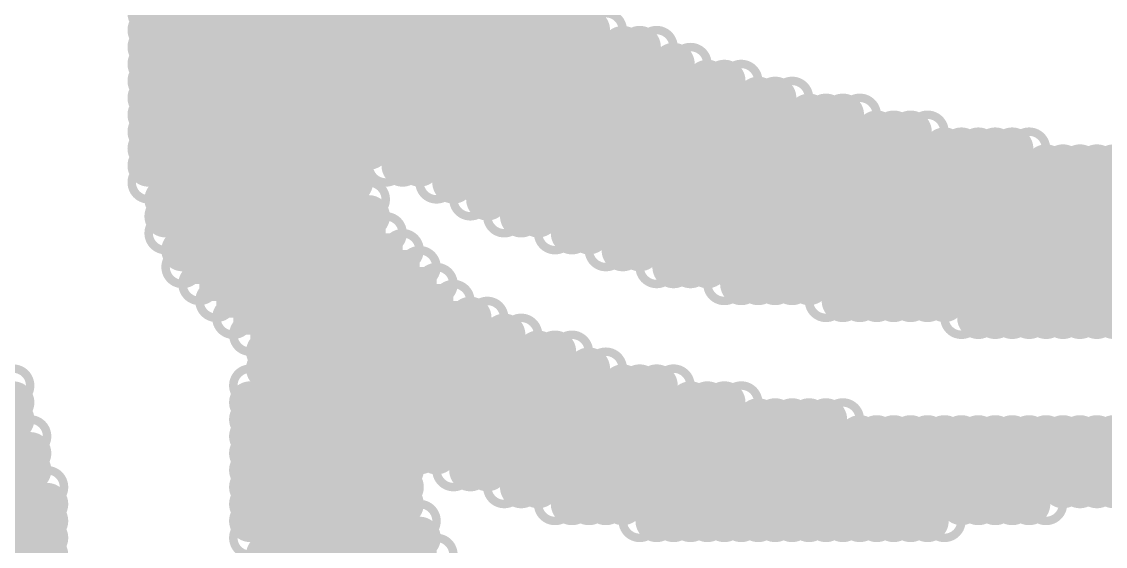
# Model space of a CAD drawing. Extents: x 38 to 5678, y 159 to 4392.
# Drawn here: x 4170 to 4298, y 2959 to 3021 of the extents above; entities that cross this region are included whole.
import ezdxf

# ---------------------------------------------------------------- set-up
doc = ezdxf.new("R2010")
doc.units = 0
doc.layers.add('BOARD_GEOMETRY_SILKSCREEN_TOP', color=1, linetype='CONTINUOUS')

msp = doc.modelspace()

# ---------------------------------------------------------------- linework, layer by layer
at = {"layer": 'BOARD_GEOMETRY_SILKSCREEN_TOP', "const_width": 4}
for points in [[(4185, 3002), (4185, 3054)], [(4187, 2996), (4187, 3052)], [(4189, 2992), (4189, 3052)], [(4191, 2990), (4191, 3050)], [(4193, 2988), (4193, 3048)], [(4195, 2986), (4195, 3046)], [(4197, 2984), (4197, 3046)], [(4199, 2956), (4199, 3044)], [(4201, 2952), (4201, 3042)], [(4203, 2950), (4203, 3040)], [(4205, 2948), (4205, 3038)], [(4207, 2946), (4207, 3038)], [(4209, 2946), (4209, 3036)], [(4211, 3006), (4211, 3034)], [(4213, 3004), (4213, 3034)], [(4215, 3004), (4215, 3032)], [(4217, 3004), (4217, 3030)], [(4219, 3002), (4219, 3030)], [(4221, 3002), (4221, 3028)], [(4223, 3000), (4223, 3028)], [(4225, 3000), (4225, 3026)], [(4227, 2998), (4227, 3026)], [(4229, 2998), (4229, 3024)], [(4231, 2998), (4231, 3024)], [(4185, 3022), (4235, 3022)], [(4233, 2996), (4233, 3022)], [(4235, 2996), (4235, 3022)], [(4185, 3020), (4239, 3020)], [(4237, 2996), (4237, 3020)], [(4239, 2994), (4239, 3020)], [(4185, 3018), (4245, 3018)], [(4241, 2994), (4241, 3018)], [(4243, 2994), (4243, 3018)], [(4245, 2992), (4245, 3018)], [(4185, 3016), (4249, 3016)], [(4247, 2992), (4247, 3016)], [(4249, 2992), (4249, 3016)], [(4185, 3014), (4255, 3014)], [(4251, 2992), (4251, 3014)], [(4253, 2990), (4253, 3014)], [(4255, 2990), (4255, 3014)], [(4185, 3012), (4261, 3012)], [(4257, 2990), (4257, 3012)], [(4259, 2990), (4259, 3012)], [(4261, 2990), (4261, 3012)], [(4185, 3010), (4269, 3010)], [(4263, 2990), (4263, 3010)], [(4265, 2988), (4265, 3010)], [(4267, 2988), (4267, 3010)], [(4269, 2988), (4269, 3010)], [(4185, 3008), (4277, 3008)], [(4271, 2988), (4271, 3008)], [(4273, 2988), (4273, 3008)], [(4275, 2988), (4275, 3008)], [(4277, 2988), (4277, 3008)], [(4185, 3006), (4289, 3006)], [(4279, 2988), (4279, 3006)], [(4281, 2986), (4281, 3006)], [(4283, 2986), (4283, 3006)], [(4285, 2986), (4285, 3006)], [(4287, 2986), (4287, 3006)], [(4289, 2986), (4289, 3006)], [(4185, 3004), (4209, 3004)], [(4213, 3004), (4355, 3004)], [(4291, 2986), (4291, 3004)], [(4293, 2986), (4293, 3004)], [(4295, 2986), (4295, 3004)], [(4297, 2986), (4297, 3004)], [(4299, 2986), (4299, 3004)], [(4185, 3002), (4209, 3002)], [(4219, 3002), (4353, 3002)], [(4187, 3000), (4211, 3000)], [(4211, 2944), (4211, 3000)], [(4223, 3000), (4351, 3000)], [(4187, 2998), (4211, 2998)], [(4227, 2998), (4347, 2998)], [(4187, 2996), (4213, 2996)], [(4213, 2944), (4213, 2996)], [(4233, 2996), (4345, 2996)], [(4189, 2994), (4215, 2994)], [(4215, 2942), (4215, 2994)], [(4239, 2994), (4339, 2994)], [(4189, 2992), (4217, 2992)], [(4217, 2970), (4217, 2992)], [(4245, 2992), (4335, 2992)], [(4191, 2990), (4219, 2990)], [(4219, 2970), (4219, 2990)], [(4253, 2990), (4329, 2990)], [(4193, 2988), (4221, 2988)], [(4221, 2968), (4221, 2988)], [(4265, 2988), (4319, 2988)], [(4195, 2986), (4225, 2986)], [(4223, 2968), (4223, 2986)], [(4225, 2968), (4225, 2986)], [(4281, 2986), (4303, 2986)], [(4197, 2984), (4229, 2984)], [(4227, 2966), (4227, 2984)], [(4229, 2966), (4229, 2984)], [(4199, 2982), (4235, 2982)], [(4231, 2966), (4231, 2982)], [(4233, 2964), (4233, 2982)], [(4235, 2964), (4235, 2982)], [(4199, 2980), (4239, 2980)], [(4237, 2964), (4237, 2980)], [(4239, 2964), (4239, 2980)], [(4119, 2978), (4169, 2978)], [(4169, 2948), (4169, 2978)], [(4197, 2978), (4247, 2978)], [(4197, 2960), (4197, 2978)], [(4241, 2964), (4241, 2978)], [(4243, 2962), (4243, 2978)], [(4245, 2962), (4245, 2978)], [(4247, 2962), (4247, 2978)], [(4123, 2976), (4169, 2976)], [(4197, 2976), (4255, 2976)], [(4249, 2962), (4249, 2976)], [(4251, 2962), (4251, 2976)], [(4253, 2962), (4253, 2976)], [(4255, 2962), (4255, 2976)], [(4127, 2974), (4169, 2974)], [(4197, 2974), (4267, 2974)], [(4257, 2962), (4257, 2974)], [(4259, 2962), (4259, 2974)], [(4261, 2962), (4261, 2974)], [(4263, 2962), (4263, 2974)], [(4265, 2962), (4265, 2974)], [(4267, 2962), (4267, 2974)], [(4129, 2972), (4171, 2972)], [(4171, 2948), (4171, 2972)], [(4197, 2972), (4309, 2972)], [(4269, 2962), (4269, 2972)], [(4271, 2962), (4271, 2972)], [(4273, 2962), (4273, 2972)], [(4275, 2962), (4275, 2972)], [(4277, 2962), (4277, 2972)], [(4279, 2962), (4279, 2972)], [(4281, 2964), (4281, 2972)], [(4283, 2964), (4283, 2972)], [(4285, 2964), (4285, 2972)], [(4287, 2964), (4287, 2972)], [(4289, 2964), (4289, 2972)], [(4291, 2964), (4291, 2972)], [(4293, 2966), (4293, 2972)], [(4295, 2966), (4295, 2972)], [(4297, 2966), (4297, 2972)], [(4299, 2966), (4299, 2972)], [(4129, 2970), (4171, 2970)], [(4197, 2970), (4309, 2970)], [(4131, 2968), (4171, 2968)], [(4197, 2968), (4215, 2968)], [(4221, 2968), (4307, 2968)], [(4037, 2966), (4173, 2966)], [(4173, 2948), (4173, 2966)], [(4197, 2966), (4215, 2966)], [(4227, 2966), (4301, 2966)], [(4037, 2964), (4173, 2964)], [(4197, 2964), (4215, 2964)], [(4233, 2964), (4291, 2964)], [(4037, 2962), (4173, 2962)], [(4197, 2962), (4217, 2962)], [(4217, 2942), (4217, 2962)], [(4243, 2962), (4279, 2962)], [(4037, 2960), (4173, 2960)], [(4197, 2960), (4217, 2960)], [(4037, 2958), (4173, 2958)], [(4199, 2958), (4219, 2958)], [(4219, 2940), (4219, 2958)]]:
    msp.add_lwpolyline(points, dxfattribs=at)
for points in [[(4184.5, 3022, 1.004911), (4185.5, 3022, 0.995113)], [(4232.5, 3022, 1.004911), (4233.5, 3022, 0.995113)], [(4234.5, 3022, 1.004911), (4235.5, 3022, 0.995113)], [(4234.5, 3022, 1.004911), (4235.5, 3022, 0.995113)], [(4184.5, 3020, 1.004911), (4185.5, 3020, 0.995113)], [(4236.5, 3020, 1.004911), (4237.5, 3020, 0.995113)], [(4238.5, 3020, 1.004911), (4239.5, 3020, 0.995113)], [(4238.5, 3020, 1.004911), (4239.5, 3020, 0.995113)], [(4184.5, 3018, 1.004911), (4185.5, 3018, 0.995113)], [(4240.5, 3018, 1.004911), (4241.5, 3018, 0.995113)], [(4242.5, 3018, 1.004911), (4243.5, 3018, 0.995113)], [(4244.5, 3018, 1.004911), (4245.5, 3018, 0.995113)], [(4244.5, 3018, 1.004911), (4245.5, 3018, 0.995113)], [(4184.5, 3016, 1.004911), (4185.5, 3016, 0.995113)], [(4246.5, 3016, 1.004911), (4247.5, 3016, 0.995113)], [(4248.5, 3016, 1.004911), (4249.5, 3016, 0.995113)], [(4248.5, 3016, 1.004911), (4249.5, 3016, 0.995113)], [(4184.5, 3014, 1.004911), (4185.5, 3014, 0.995113)], [(4250.5, 3014, 1.004911), (4251.5, 3014, 0.995113)], [(4252.5, 3014, 1.004911), (4253.5, 3014, 0.995113)], [(4254.5, 3014, 1.004911), (4255.5, 3014, 0.995113)], [(4254.5, 3014, 1.004911), (4255.5, 3014, 0.995113)], [(4184.5, 3012, 1.004911), (4185.5, 3012, 0.995113)], [(4256.5, 3012, 1.004911), (4257.5, 3012, 0.995113)], [(4258.5, 3012, 1.004911), (4259.5, 3012, 0.995113)], [(4260.5, 3012, 1.004911), (4261.5, 3012, 0.995113)], [(4260.5, 3012, 1.004911), (4261.5, 3012, 0.995113)], [(4184.5, 3010, 1.004911), (4185.5, 3010, 0.995113)], [(4262.5, 3010, 1.004911), (4263.5, 3010, 0.995113)], [(4264.5, 3010, 1.004911), (4265.5, 3010, 0.995113)], [(4266.5, 3010, 1.004911), (4267.5, 3010, 0.995113)], [(4268.5, 3010, 1.004911), (4269.5, 3010, 0.995113)], [(4268.5, 3010, 1.004911), (4269.5, 3010, 0.995113)], [(4184.5, 3008, 1.004911), (4185.5, 3008, 0.995113)], [(4270.5, 3008, 1.004911), (4271.5, 3008, 0.995113)], [(4272.5, 3008, 1.004911), (4273.5, 3008, 0.995113)], [(4274.5, 3008, 1.004911), (4275.5, 3008, 0.995113)], [(4276.5, 3008, 1.004911), (4277.5, 3008, 0.995113)], [(4276.5, 3008, 1.004911), (4277.5, 3008, 0.995113)], [(4184.5, 3006, 1.004911), (4185.5, 3006, 0.995113)], [(4210.5, 3006, 1.004911), (4211.5, 3006, 0.995113)], [(4278.5, 3006, 1.004911), (4279.5, 3006, 0.995113)], [(4280.5, 3006, 1.004911), (4281.5, 3006, 0.995113)], [(4282.5, 3006, 1.004911), (4283.5, 3006, 0.995113)], [(4284.5, 3006, 1.004911), (4285.5, 3006, 0.995113)], [(4286.5, 3006, 1.004911), (4287.5, 3006, 0.995113)], [(4288.5, 3006, 1.004911), (4289.5, 3006, 0.995113)], [(4288.5, 3006, 1.004911), (4289.5, 3006, 0.995113)], [(4184.5, 3004, 1.004911), (4185.5, 3004, 0.995113)], [(4208.5, 3004, 1.004911), (4209.5, 3004, 0.995113)], [(4212.5, 3004, 1.004911), (4213.5, 3004, 0.995113)], [(4212.5, 3004, 1.004911), (4213.5, 3004, 0.995113)], [(4214.5, 3004, 1.004911), (4215.5, 3004, 0.995113)], [(4216.5, 3004, 1.004911), (4217.5, 3004, 0.995113)], [(4290.5, 3004, 1.004911), (4291.5, 3004, 0.995113)], [(4292.5, 3004, 1.004911), (4293.5, 3004, 0.995113)], [(4294.5, 3004, 1.004911), (4295.5, 3004, 0.995113)], [(4296.5, 3004, 1.004911), (4297.5, 3004, 0.995113)], [(4298.5, 3004, 1.004911), (4299.5, 3004, 0.995113)], [(4184.5, 3002, 1.004911), (4185.5, 3002, 0.995113)], [(4184.5, 3002, 1.004911), (4185.5, 3002, 0.995113)], [(4208.5, 3002, 1.004911), (4209.5, 3002, 0.995113)], [(4218.5, 3002, 1.004911), (4219.5, 3002, 0.995113)], [(4218.5, 3002, 1.004911), (4219.5, 3002, 0.995113)], [(4220.5, 3002, 1.004911), (4221.5, 3002, 0.995113)], [(4186.5, 3000, 1.004911), (4187.5, 3000, 0.995113)], [(4210.5, 3000, 1.004911), (4211.5, 3000, 0.995113)], [(4210.5, 3000, 1.004911), (4211.5, 3000, 0.995113)], [(4222.5, 3000, 1.004911), (4223.5, 3000, 0.995113)], [(4222.5, 3000, 1.004911), (4223.5, 3000, 0.995113)], [(4224.5, 3000, 1.004911), (4225.5, 3000, 0.995113)], [(4186.5, 2998, 1.004911), (4187.5, 2998, 0.995113)], [(4210.5, 2998, 1.004911), (4211.5, 2998, 0.995113)], [(4226.5, 2998, 1.004911), (4227.5, 2998, 0.995113)], [(4226.5, 2998, 1.004911), (4227.5, 2998, 0.995113)], [(4228.5, 2998, 1.004911), (4229.5, 2998, 0.995113)], [(4230.5, 2998, 1.004911), (4231.5, 2998, 0.995113)], [(4186.5, 2996, 1.004911), (4187.5, 2996, 0.995113)], [(4186.5, 2996, 1.004911), (4187.5, 2996, 0.995113)], [(4212.5, 2996, 1.004911), (4213.5, 2996, 0.995113)], [(4212.5, 2996, 1.004911), (4213.5, 2996, 0.995113)], [(4232.5, 2996, 1.004911), (4233.5, 2996, 0.995113)], [(4232.5, 2996, 1.004911), (4233.5, 2996, 0.995113)], [(4234.5, 2996, 1.004911), (4235.5, 2996, 0.995113)], [(4236.5, 2996, 1.004911), (4237.5, 2996, 0.995113)], [(4188.5, 2994, 1.004911), (4189.5, 2994, 0.995113)], [(4214.5, 2994, 1.004911), (4215.5, 2994, 0.995113)], [(4214.5, 2994, 1.004911), (4215.5, 2994, 0.995113)], [(4238.5, 2994, 1.004911), (4239.5, 2994, 0.995113)], [(4238.5, 2994, 1.004911), (4239.5, 2994, 0.995113)], [(4240.5, 2994, 1.004911), (4241.5, 2994, 0.995113)], [(4242.5, 2994, 1.004911), (4243.5, 2994, 0.995113)], [(4188.5, 2992, 1.004911), (4189.5, 2992, 0.995113)], [(4188.5, 2992, 1.004911), (4189.5, 2992, 0.995113)], [(4216.5, 2992, 1.004911), (4217.5, 2992, 0.995113)], [(4216.5, 2992, 1.004911), (4217.5, 2992, 0.995113)], [(4244.5, 2992, 1.004911), (4245.5, 2992, 0.995113)], [(4244.5, 2992, 1.004911), (4245.5, 2992, 0.995113)], [(4246.5, 2992, 1.004911), (4247.5, 2992, 0.995113)], [(4248.5, 2992, 1.004911), (4249.5, 2992, 0.995113)], [(4250.5, 2992, 1.004911), (4251.5, 2992, 0.995113)], [(4190.5, 2990, 1.004911), (4191.5, 2990, 0.995113)], [(4190.5, 2990, 1.004911), (4191.5, 2990, 0.995113)], [(4218.5, 2990, 1.004911), (4219.5, 2990, 0.995113)], [(4218.5, 2990, 1.004911), (4219.5, 2990, 0.995113)], [(4252.5, 2990, 1.004911), (4253.5, 2990, 0.995113)], [(4252.5, 2990, 1.004911), (4253.5, 2990, 0.995113)], [(4254.5, 2990, 1.004911), (4255.5, 2990, 0.995113)], [(4256.5, 2990, 1.004911), (4257.5, 2990, 0.995113)], [(4258.5, 2990, 1.004911), (4259.5, 2990, 0.995113)], [(4260.5, 2990, 1.004911), (4261.5, 2990, 0.995113)], [(4262.5, 2990, 1.004911), (4263.5, 2990, 0.995113)], [(4192.5, 2988, 1.004911), (4193.5, 2988, 0.995113)], [(4192.5, 2988, 1.004911), (4193.5, 2988, 0.995113)], [(4220.5, 2988, 1.004911), (4221.5, 2988, 0.995113)], [(4220.5, 2988, 1.004911), (4221.5, 2988, 0.995113)], [(4264.5, 2988, 1.004911), (4265.5, 2988, 0.995113)], [(4264.5, 2988, 1.004911), (4265.5, 2988, 0.995113)], [(4266.5, 2988, 1.004911), (4267.5, 2988, 0.995113)], [(4268.5, 2988, 1.004911), (4269.5, 2988, 0.995113)], [(4270.5, 2988, 1.004911), (4271.5, 2988, 0.995113)], [(4272.5, 2988, 1.004911), (4273.5, 2988, 0.995113)], [(4274.5, 2988, 1.004911), (4275.5, 2988, 0.995113)], [(4276.5, 2988, 1.004911), (4277.5, 2988, 0.995113)], [(4278.5, 2988, 1.004911), (4279.5, 2988, 0.995113)], [(4194.5, 2986, 1.004911), (4195.5, 2986, 0.995113)], [(4194.5, 2986, 1.004911), (4195.5, 2986, 0.995113)], [(4222.5, 2986, 1.004911), (4223.5, 2986, 0.995113)], [(4224.5, 2986, 1.004911), (4225.5, 2986, 0.995113)], [(4224.5, 2986, 1.004911), (4225.5, 2986, 0.995113)], [(4280.5, 2986, 1.004911), (4281.5, 2986, 0.995113)], [(4280.5, 2986, 1.004911), (4281.5, 2986, 0.995113)], [(4282.5, 2986, 1.004911), (4283.5, 2986, 0.995113)], [(4284.5, 2986, 1.004911), (4285.5, 2986, 0.995113)], [(4286.5, 2986, 1.004911), (4287.5, 2986, 0.995113)], [(4288.5, 2986, 1.004911), (4289.5, 2986, 0.995113)], [(4290.5, 2986, 1.004911), (4291.5, 2986, 0.995113)], [(4292.5, 2986, 1.004911), (4293.5, 2986, 0.995113)], [(4294.5, 2986, 1.004911), (4295.5, 2986, 0.995113)], [(4296.5, 2986, 1.004911), (4297.5, 2986, 0.995113)], [(4298.5, 2986, 1.004911), (4299.5, 2986, 0.995113)], [(4196.5, 2984, 1.004911), (4197.5, 2984, 0.995113)], [(4196.5, 2984, 1.004911), (4197.5, 2984, 0.995113)], [(4226.5, 2984, 1.004911), (4227.5, 2984, 0.995113)], [(4228.5, 2984, 1.004911), (4229.5, 2984, 0.995113)], [(4228.5, 2984, 1.004911), (4229.5, 2984, 0.995113)], [(4198.5, 2982, 1.004911), (4199.5, 2982, 0.995113)], [(4230.5, 2982, 1.004911), (4231.5, 2982, 0.995113)], [(4232.5, 2982, 1.004911), (4233.5, 2982, 0.995113)], [(4234.5, 2982, 1.004911), (4235.5, 2982, 0.995113)], [(4234.5, 2982, 1.004911), (4235.5, 2982, 0.995113)], [(4198.5, 2980, 1.004911), (4199.5, 2980, 0.995113)], [(4236.5, 2980, 1.004911), (4237.5, 2980, 0.995113)], [(4238.5, 2980, 1.004911), (4239.5, 2980, 0.995113)], [(4238.5, 2980, 1.004911), (4239.5, 2980, 0.995113)], [(4168.5, 2978, 1.004911), (4169.5, 2978, 0.995113)], [(4168.5, 2978, 1.004911), (4169.5, 2978, 0.995113)], [(4196.5, 2978, 1.004911), (4197.5, 2978, 0.995113)], [(4196.5, 2978, 1.004911), (4197.5, 2978, 0.995113)], [(4240.5, 2978, 1.004911), (4241.5, 2978, 0.995113)], [(4242.5, 2978, 1.004911), (4243.5, 2978, 0.995113)], [(4244.5, 2978, 1.004911), (4245.5, 2978, 0.995113)], [(4246.5, 2978, 1.004911), (4247.5, 2978, 0.995113)], [(4246.5, 2978, 1.004911), (4247.5, 2978, 0.995113)], [(4168.5, 2976, 1.004911), (4169.5, 2976, 0.995113)], [(4196.5, 2976, 1.004911), (4197.5, 2976, 0.995113)], [(4248.5, 2976, 1.004911), (4249.5, 2976, 0.995113)], [(4250.5, 2976, 1.004911), (4251.5, 2976, 0.995113)], [(4252.5, 2976, 1.004911), (4253.5, 2976, 0.995113)], [(4254.5, 2976, 1.004911), (4255.5, 2976, 0.995113)], [(4254.5, 2976, 1.004911), (4255.5, 2976, 0.995113)], [(4168.5, 2974, 1.004911), (4169.5, 2974, 0.995113)], [(4196.5, 2974, 1.004911), (4197.5, 2974, 0.995113)], [(4256.5, 2974, 1.004911), (4257.5, 2974, 0.995113)], [(4258.5, 2974, 1.004911), (4259.5, 2974, 0.995113)], [(4260.5, 2974, 1.004911), (4261.5, 2974, 0.995113)], [(4262.5, 2974, 1.004911), (4263.5, 2974, 0.995113)], [(4264.5, 2974, 1.004911), (4265.5, 2974, 0.995113)], [(4266.5, 2974, 1.004911), (4267.5, 2974, 0.995113)], [(4266.5, 2974, 1.004911), (4267.5, 2974, 0.995113)], [(4170.5, 2972, 1.004911), (4171.5, 2972, 0.995113)], [(4170.5, 2972, 1.004911), (4171.5, 2972, 0.995113)], [(4196.5, 2972, 1.004911), (4197.5, 2972, 0.995113)], [(4268.5, 2972, 1.004911), (4269.5, 2972, 0.995113)], [(4270.5, 2972, 1.004911), (4271.5, 2972, 0.995113)], [(4272.5, 2972, 1.004911), (4273.5, 2972, 0.995113)], [(4274.5, 2972, 1.004911), (4275.5, 2972, 0.995113)], [(4276.5, 2972, 1.004911), (4277.5, 2972, 0.995113)], [(4278.5, 2972, 1.004911), (4279.5, 2972, 0.995113)], [(4280.5, 2972, 1.004911), (4281.5, 2972, 0.995113)], [(4282.5, 2972, 1.004911), (4283.5, 2972, 0.995113)], [(4284.5, 2972, 1.004911), (4285.5, 2972, 0.995113)], [(4286.5, 2972, 1.004911), (4287.5, 2972, 0.995113)], [(4288.5, 2972, 1.004911), (4289.5, 2972, 0.995113)], [(4290.5, 2972, 1.004911), (4291.5, 2972, 0.995113)], [(4292.5, 2972, 1.004911), (4293.5, 2972, 0.995113)], [(4294.5, 2972, 1.004911), (4295.5, 2972, 0.995113)], [(4296.5, 2972, 1.004911), (4297.5, 2972, 0.995113)], [(4298.5, 2972, 1.004911), (4299.5, 2972, 0.995113)], [(4170.5, 2970, 1.004911), (4171.5, 2970, 0.995113)], [(4196.5, 2970, 1.004911), (4197.5, 2970, 0.995113)], [(4216.5, 2970, 1.004911), (4217.5, 2970, 0.995113)], [(4218.5, 2970, 1.004911), (4219.5, 2970, 0.995113)], [(4170.5, 2968, 1.004911), (4171.5, 2968, 0.995113)], [(4196.5, 2968, 1.004911), (4197.5, 2968, 0.995113)], [(4214.5, 2968, 1.004911), (4215.5, 2968, 0.995113)], [(4220.5, 2968, 1.004911), (4221.5, 2968, 0.995113)], [(4220.5, 2968, 1.004911), (4221.5, 2968, 0.995113)], [(4222.5, 2968, 1.004911), (4223.5, 2968, 0.995113)], [(4224.5, 2968, 1.004911), (4225.5, 2968, 0.995113)], [(4172.5, 2966, 1.004911), (4173.5, 2966, 0.995113)], [(4172.5, 2966, 1.004911), (4173.5, 2966, 0.995113)], [(4196.5, 2966, 1.004911), (4197.5, 2966, 0.995113)], [(4214.5, 2966, 1.004911), (4215.5, 2966, 0.995113)], [(4226.5, 2966, 1.004911), (4227.5, 2966, 0.995113)], [(4226.5, 2966, 1.004911), (4227.5, 2966, 0.995113)], [(4228.5, 2966, 1.004911), (4229.5, 2966, 0.995113)], [(4230.5, 2966, 1.004911), (4231.5, 2966, 0.995113)], [(4292.5, 2966, 1.004911), (4293.5, 2966, 0.995113)], [(4294.5, 2966, 1.004911), (4295.5, 2966, 0.995113)], [(4296.5, 2966, 1.004911), (4297.5, 2966, 0.995113)], [(4298.5, 2966, 1.004911), (4299.5, 2966, 0.995113)], [(4172.5, 2964, 1.004911), (4173.5, 2964, 0.995113)], [(4196.5, 2964, 1.004911), (4197.5, 2964, 0.995113)], [(4214.5, 2964, 1.004911), (4215.5, 2964, 0.995113)], [(4232.5, 2964, 1.004911), (4233.5, 2964, 0.995113)], [(4232.5, 2964, 1.004911), (4233.5, 2964, 0.995113)], [(4234.5, 2964, 1.004911), (4235.5, 2964, 0.995113)], [(4236.5, 2964, 1.004911), (4237.5, 2964, 0.995113)], [(4238.5, 2964, 1.004911), (4239.5, 2964, 0.995113)], [(4240.5, 2964, 1.004911), (4241.5, 2964, 0.995113)], [(4280.5, 2964, 1.004911), (4281.5, 2964, 0.995113)], [(4282.5, 2964, 1.004911), (4283.5, 2964, 0.995113)], [(4284.5, 2964, 1.004911), (4285.5, 2964, 0.995113)], [(4286.5, 2964, 1.004911), (4287.5, 2964, 0.995113)], [(4288.5, 2964, 1.004911), (4289.5, 2964, 0.995113)], [(4290.5, 2964, 1.004911), (4291.5, 2964, 0.995113)], [(4290.5, 2964, 1.004911), (4291.5, 2964, 0.995113)], [(4172.5, 2962, 1.004911), (4173.5, 2962, 0.995113)], [(4196.5, 2962, 1.004911), (4197.5, 2962, 0.995113)], [(4216.5, 2962, 1.004911), (4217.5, 2962, 0.995113)], [(4216.5, 2962, 1.004911), (4217.5, 2962, 0.995113)], [(4242.5, 2962, 1.004911), (4243.5, 2962, 0.995113)], [(4242.5, 2962, 1.004911), (4243.5, 2962, 0.995113)], [(4244.5, 2962, 1.004911), (4245.5, 2962, 0.995113)], [(4246.5, 2962, 1.004911), (4247.5, 2962, 0.995113)], [(4248.5, 2962, 1.004911), (4249.5, 2962, 0.995113)], [(4250.5, 2962, 1.004911), (4251.5, 2962, 0.995113)], [(4252.5, 2962, 1.004911), (4253.5, 2962, 0.995113)], [(4254.5, 2962, 1.004911), (4255.5, 2962, 0.995113)], [(4256.5, 2962, 1.004911), (4257.5, 2962, 0.995113)], [(4258.5, 2962, 1.004911), (4259.5, 2962, 0.995113)], [(4260.5, 2962, 1.004911), (4261.5, 2962, 0.995113)], [(4262.5, 2962, 1.004911), (4263.5, 2962, 0.995113)], [(4264.5, 2962, 1.004911), (4265.5, 2962, 0.995113)], [(4266.5, 2962, 1.004911), (4267.5, 2962, 0.995113)], [(4268.5, 2962, 1.004911), (4269.5, 2962, 0.995113)], [(4270.5, 2962, 1.004911), (4271.5, 2962, 0.995113)], [(4272.5, 2962, 1.004911), (4273.5, 2962, 0.995113)], [(4274.5, 2962, 1.004911), (4275.5, 2962, 0.995113)], [(4276.5, 2962, 1.004911), (4277.5, 2962, 0.995113)], [(4278.5, 2962, 1.004911), (4279.5, 2962, 0.995113)], [(4278.5, 2962, 1.004911), (4279.5, 2962, 0.995113)], [(4172.5, 2960, 1.004911), (4173.5, 2960, 0.995113)], [(4196.5, 2960, 1.004911), (4197.5, 2960, 0.995113)], [(4196.5, 2960, 1.004911), (4197.5, 2960, 0.995113)], [(4216.5, 2960, 1.004911), (4217.5, 2960, 0.995113)], [(4172.5, 2958, 1.004911), (4173.5, 2958, 0.995113)], [(4198.5, 2958, 1.004911), (4199.5, 2958, 0.995113)], [(4218.5, 2958, 1.004911), (4219.5, 2958, 0.995113)], [(4218.5, 2958, 1.004911), (4219.5, 2958, 0.995113)]]:
    msp.add_lwpolyline(points, format="xyb", close=True, dxfattribs=at)

doc.saveas('drawing.dxf')
